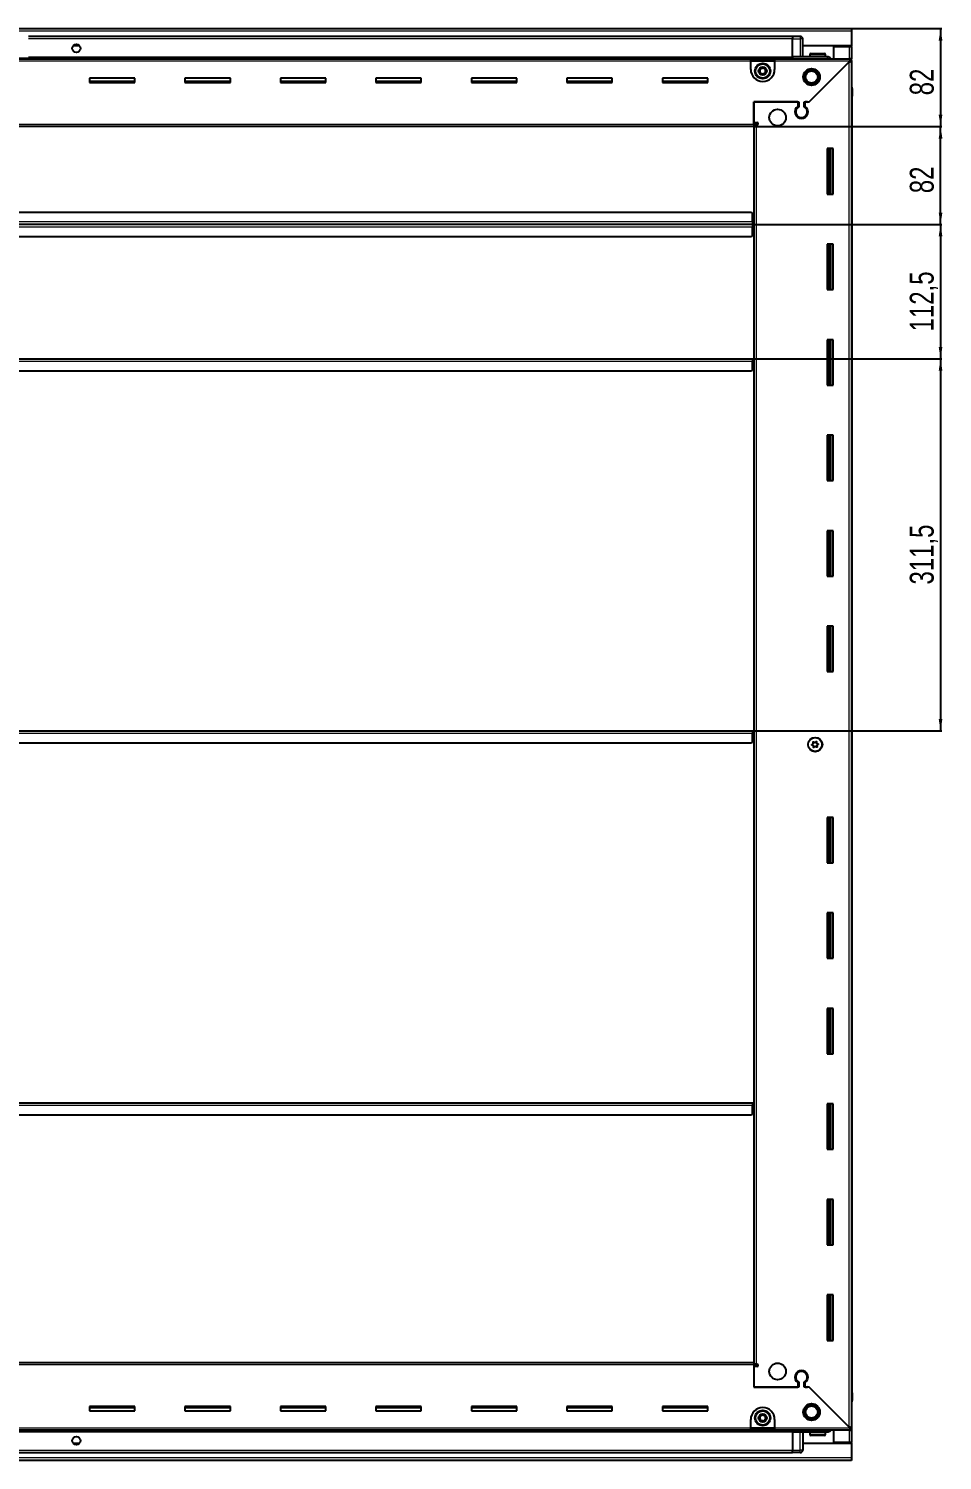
# Model space of a CAD drawing. Header units: millimetres. Extents: x 1219 to 5861, y -882 to 1978.
# Drawn here: x 5096 to 5861, y 577 to 1776 of the extents above; entities that cross this region are included whole.
import ezdxf

# ---------------------------------------------------------------- set-up
doc = ezdxf.new("R2010")
doc.units = ezdxf.units.MM
doc.layers.add('FORMAT', color=7, linetype='Continuous')
doc.styles.add('SLDTEXTSTYLE0', font='TXT', dxfattribs={"width": 0.75})
doc.dimstyles.new('SLDDIMSTYLE0', dxfattribs={"dimtxt": 20, "dimasz": 10, "dimexe": 0, "dimexo": 0.0625, "dimgap": 5, "dimtad": 2, "dimdec": 1, "dimrnd": 1e-09, "dimzin": 12, "dimdsep": 46, "dimtxsty": 'SLDTEXTSTYLE0', "dimsah": 1, "dimcen": 0.09, "dimadec": 0, "dimazin": 3, "dimtfac": 1, "dimtofl": 0, "dimtmove": 0, "dimatfit": 3, "dimfxl": 0, "dimfrac": 2, "dimtolj": 1, "dimtzin": 12, "dimarcsym": 0})

# ---------------------------------------------------------------- blocks, each defined once
blk = doc.blocks.new('_D_7')
at = {"layer": 'FORMAT'}
for p, q in [((5785.4, 1775.8), (5860.9, 1775.8)), ((5859.9, 1775.8), (5859.9, 1693.8)), ((5703.4, 1693.8), (5860.9, 1693.8))]:
    blk.add_line(p, q, dxfattribs=at)
for points in [[(5859.9, 1775.8), (5858.3, 1765.8), (5861.4, 1765.8)], [(5859.9, 1693.8), (5861.4, 1703.8), (5858.3, 1703.8)]]:
    blk.add_solid(points, dxfattribs=at)
at = {"layer": 'FORMAT', "insert": (5834.1, 1720), "char_height": 20, "attachment_point": 1, "rotation": 90, "style": 'SLDTEXTSTYLE0'}
blk.add_mtext('82', dxfattribs=at)
blk = doc.blocks.new('_D_8')
at = {"layer": 'FORMAT'}
for p, q in [((5703.4, 1693.8), (5860.9, 1693.8)), ((5859.9, 1611.8), (5859.9, 1693.8)), ((5702.4, 1611.8), (5860.9, 1611.8))]:
    blk.add_line(p, q, dxfattribs=at)
for points in [[(5859.9, 1693.8), (5858.3, 1683.8), (5861.4, 1683.8)], [(5859.9, 1611.8), (5861.4, 1621.8), (5858.3, 1621.8)]]:
    blk.add_solid(points, dxfattribs=at)
at = {"layer": 'FORMAT', "insert": (5834.1, 1638), "char_height": 20, "attachment_point": 1, "rotation": 90, "style": 'SLDTEXTSTYLE0'}
blk.add_mtext('82', dxfattribs=at)
blk = doc.blocks.new('_D_9')
at = {"layer": 'FORMAT'}
for p, q in [((5702.4, 1611.8), (5860.9, 1611.8)), ((5859.9, 1611.8), (5859.9, 1499.3)), ((5702.4, 1499.3), (5860.9, 1499.3))]:
    blk.add_line(p, q, dxfattribs=at)
for points in [[(5859.9, 1611.8), (5858.3, 1601.8), (5861.4, 1601.8)], [(5859.9, 1499.3), (5861.4, 1509.3), (5858.3, 1509.3)]]:
    blk.add_solid(points, dxfattribs=at)
at = {"layer": 'FORMAT', "insert": (5834.1, 1522.3), "char_height": 20, "attachment_point": 1, "rotation": 90, "style": 'SLDTEXTSTYLE0'}
blk.add_mtext('112,5', dxfattribs=at)
blk = doc.blocks.new('_D_10')
at = {"layer": 'FORMAT'}
for p, q in [((5702.4, 1499.3), (5860.9, 1499.3)), ((5859.9, 1499.3), (5859.9, 1187.8)), ((5702.4, 1187.8), (5860.9, 1187.8))]:
    blk.add_line(p, q, dxfattribs=at)
for points in [[(5859.9, 1499.3), (5858.3, 1489.3), (5861.4, 1489.3)], [(5859.9, 1187.8), (5861.4, 1197.8), (5858.3, 1197.8)]]:
    blk.add_solid(points, dxfattribs=at)
at = {"layer": 'FORMAT', "insert": (5834.1, 1310.3), "char_height": 20, "attachment_point": 1, "rotation": 90, "style": 'SLDTEXTSTYLE0'}
blk.add_mtext('311,5', dxfattribs=at)

msp = doc.modelspace()

# ---------------------------------------------------------------- linework, layer by layer
at = {"color": 7, "linetype": 'Continuous', "lineweight": 25}
for p, q in [((4386.35, 1775.82), (5785.35, 1775.82)), ((5785.35, 1775.82), (5785.35, 1773.72)), ((5735.85, 1769.17), (5095.85, 1769.17)), ((5735.85, 1769.32), (5735.85, 1769.32)), ((5742.35, 1769.32), (5735.85, 1769.32)), ((5742.35, 1769.32), (5735.85, 1769.32)), ((5735.85, 1769.32), (5735.85, 1767.32)), ((5735.85, 1752.32), (5735.85, 1767.32)), ((5744.35, 1767.32), (5744.35, 1767.32)), ((5744.35, 1752.32), (5744.35, 1767.32)), ((5785.35, 1773.72), (5785.35, 1761.32)), ((4435.85, 1751.17), (5735.85, 1751.17)), ((4470.85, 1750.57), (5700.85, 1750.57)), ((5138.73, 1761.32), (5132.98, 1761.32)), ((5700.85, 1748.47), (5700.85, 1750.57)), ((5700.85, 1750.57), (5720.85, 1750.57)), ((5720.85, 1750.57), (5784.35, 1750.57)), ((5720.85, 1750.57), (5720.85, 1748.47)), ((5735.85, 1752.32), (5735.85, 1751.82)), ((5764.85, 1752.32), (5735.85, 1752.32)), ((5735.85, 1752.29), (5735.93, 1750.57)), ((5785.35, 1761.32), (5744.35, 1761.32)), ((5750.35, 1754.22), (5750.35, 1752.32)), ((5751.15, 1755.02), (5762.55, 1755.02)), ((5763.35, 1752.32), (5763.35, 1754.22)), ((5770.35, 1750.57), (5770.35, 1760.82)), ((5770.35, 1760.82), (5783.25, 1760.82)), ((5783.25, 1760.82), (5785.35, 1760.82)), ((5783.85, 1760.82), (5783.85, 1761.32)), ((5784.35, 1749.07), (5784.35, 1750.57)), ((5784.35, 1750.57), (5785.35, 1750.57)), ((5785.35, 1760.82), (5785.35, 1761.32)), ((5785.35, 1760.82), (5785.35, 1750.57)), ((5785.35, 1749.07), (5785.35, 1750.57)), ((5700.85, 1749.07), (5720.85, 1749.07)), ((5700.85, 1741.57), (5700.85, 1748.47)), ((5720.85, 1748.47), (5720.85, 1741.57)), ((5783.25, 1747.97), (5749.15, 1713.87)), ((5749.85, 1714.57), (5783.75, 1748.47)), ((5783.85, 1748.57), (5785.35, 1748.57)), ((5784.35, 1749.07), (5785.35, 1749.07)), ((5785.35, 1749.07), (5785.35, 1748.57)), ((5785.35, 1748.57), (5785.35, 604.07)), ((5184.85, 1734.32), (5146.85, 1734.32)), ((5146.85, 1734.32), (5146.85, 1730.82)), ((5184.85, 1731.57), (5146.85, 1731.57)), ((5146.85, 1730.82), (5184.85, 1730.82)), ((5184.85, 1730.82), (5184.85, 1734.32)), ((5264.85, 1734.32), (5226.85, 1734.32)), ((5226.85, 1734.32), (5226.85, 1730.82)), ((5264.85, 1731.57), (5226.85, 1731.57)), ((5226.85, 1730.82), (5264.85, 1730.82)), ((5264.85, 1730.82), (5264.85, 1734.32)), ((5344.85, 1734.32), (5306.85, 1734.32)), ((5306.85, 1734.32), (5306.85, 1730.82)), ((5344.85, 1731.57), (5306.85, 1731.57)), ((5306.85, 1730.82), (5344.85, 1730.82)), ((5344.85, 1730.82), (5344.85, 1734.32)), ((5424.85, 1734.32), (5386.85, 1734.32)), ((5386.85, 1734.32), (5386.85, 1730.82)), ((5424.85, 1731.57), (5386.85, 1731.57)), ((5386.85, 1730.82), (5424.85, 1730.82)), ((5424.85, 1730.82), (5424.85, 1734.32)), ((5504.85, 1734.32), (5466.85, 1734.32)), ((5466.85, 1734.32), (5466.85, 1730.82)), ((5504.85, 1731.57), (5466.85, 1731.57)), ((5466.85, 1730.82), (5504.85, 1730.82)), ((5504.85, 1730.82), (5504.85, 1734.32)), ((5584.85, 1734.32), (5546.85, 1734.32)), ((5546.85, 1734.32), (5546.85, 1730.82)), ((5584.85, 1731.57), (5546.85, 1731.57)), ((5546.85, 1730.82), (5584.85, 1730.82)), ((5584.85, 1730.82), (5584.85, 1734.32)), ((5664.85, 1734.32), (5626.85, 1734.32)), ((5626.85, 1734.32), (5626.85, 1730.82)), ((5664.85, 1731.57), (5626.85, 1731.57)), ((5626.85, 1730.82), (5664.85, 1730.82)), ((5664.85, 1730.82), (5664.85, 1734.32)), ((5785.35, 1727.15), (5785.35, 1727.15)), ((5703.35, 1714.57), (5741.05, 1714.57)), ((5703.35, 1695.92), (5703.35, 1714.57)), ((5703.35, 1714.57), (5703.35, 1697.32)), ((5740.35, 1714.57), (5703.35, 1714.57)), ((5740.35, 1714.57), (5740.35, 1710.68)), ((5741.05, 1714.57), (5741.05, 1710.29)), ((5745.65, 1714.57), (5749.85, 1714.57)), ((5745.65, 1710.29), (5745.65, 1714.57)), ((5748.45, 1714.57), (5746.35, 1714.57)), ((5746.35, 1710.68), (5746.35, 1714.57)), ((5749.15, 1713.87), (5748.45, 1714.57)), ((5785.35, 1719.32), (5785.85, 1719.32)), ((5785.7, 633.32), (5785.7, 1719.32)), ((5785.85, 1725.82), (5785.85, 1719.32)), ((5785.85, 1719.32), (5785.85, 1725.82)), ((5785.85, 1719.32), (5785.85, 1719.32)), ((5785.85, 1719.32), (5785.85, 1719.32)), ((5703.35, 1693.82), (4468.35, 1693.82)), ((5703.35, 1697.32), (5706.2, 1697.32)), ((5705.35, 1696.32), (5703.35, 1696.32)), ((5703.35, 1695.92), (5703.35, 1693.82)), ((5703.35, 1695.32), (5705.45, 1695.32)), ((5703.35, 1693.82), (5703.35, 658.82)), ((5705.35, 1695.32), (5705.35, 1696.32)), ((5706.2, 1695.32), (5705.45, 1695.32)), ((5745.35, 1701.71), (5745.35, 1700.95)), ((5764.85, 1675.32), (5764.85, 1637.32)), ((5769.85, 1675.32), (5764.85, 1675.32)), ((5765.88, 1675.32), (5765.88, 1637.32)), ((5765.91, 1675.32), (5765.91, 1637.32)), ((5767.7, 1675.32), (5767.7, 1637.32)), ((5769.85, 1637.32), (5769.85, 1675.32)), ((5764.85, 1637.32), (5769.85, 1637.32)), ((5701.35, 1621.82), (4470.35, 1621.82)), ((5702.35, 1620.82), (5701.35, 1621.82)), ((5702.35, 1613.92), (5702.35, 1620.82)), ((5702.35, 1611.82), (4469.35, 1611.82)), ((5702.6, 1614.67), (5702.35, 1614.67)), ((5702.35, 1613.92), (5702.35, 1611.82)), ((5702.35, 1611.82), (5702.35, 1609.72)), ((5702.35, 1602.82), (5702.35, 1609.72)), ((5702.35, 1608.97), (5702.6, 1608.97)), ((5702.6, 1611.82), (5702.6, 1614.67)), ((5702.6, 1608.97), (5702.6, 1611.82)), ((5703.35, 1611.82), (5702.6, 1611.82)), ((4470.35, 1601.82), (5701.35, 1601.82)), ((5701.35, 1601.82), (5702.35, 1602.82)), ((5764.85, 1595.32), (5764.85, 1557.32)), ((5769.85, 1595.32), (5764.85, 1595.32)), ((5765.88, 1595.32), (5765.88, 1557.32)), ((5765.91, 1595.32), (5765.91, 1557.32)), ((5767.7, 1595.32), (5767.7, 1557.32)), ((5769.85, 1557.32), (5769.85, 1595.32)), ((5764.85, 1557.32), (5769.85, 1557.32)), ((5764.85, 1515.32), (5764.85, 1477.32)), ((5769.85, 1515.32), (5764.85, 1515.32)), ((5765.88, 1515.32), (5765.88, 1477.32)), ((5765.91, 1515.32), (5765.91, 1477.32)), ((5767.7, 1515.32), (5767.7, 1477.32)), ((5769.85, 1477.32), (5769.85, 1515.32)), ((4469.35, 1499.32), (5702.35, 1499.32)), ((5702.35, 1499.32), (5702.35, 1497.22)), ((5702.6, 1496.47), (5702.6, 1499.32)), ((5702.6, 1499.32), (5703.35, 1499.32)), ((4470.35, 1489.32), (5701.35, 1489.32)), ((5701.35, 1489.32), (5702.35, 1490.32)), ((5702.35, 1490.32), (5702.35, 1497.22)), ((5702.35, 1496.47), (5702.6, 1496.47)), ((5764.85, 1477.32), (5769.85, 1477.32)), ((5764.85, 1435.32), (5764.85, 1397.32)), ((5769.85, 1435.32), (5764.85, 1435.32)), ((5765.88, 1435.32), (5765.88, 1397.32)), ((5765.91, 1435.32), (5765.91, 1397.32)), ((5767.7, 1435.32), (5767.7, 1397.32)), ((5769.85, 1397.32), (5769.85, 1435.32)), ((5764.85, 1397.32), (5769.85, 1397.32)), ((5764.85, 1355.32), (5764.85, 1317.32)), ((5769.85, 1355.32), (5764.85, 1355.32)), ((5765.88, 1355.32), (5765.88, 1317.32)), ((5765.91, 1355.32), (5765.91, 1317.32)), ((5767.7, 1355.32), (5767.7, 1317.32)), ((5769.85, 1317.32), (5769.85, 1355.32)), ((5764.85, 1317.32), (5769.85, 1317.32)), ((5764.85, 1275.32), (5764.85, 1237.32)), ((5769.85, 1275.32), (5764.85, 1275.32)), ((5765.88, 1275.32), (5765.88, 1237.32)), ((5765.91, 1275.32), (5765.91, 1237.32)), ((5767.7, 1275.32), (5767.7, 1237.32)), ((5769.85, 1237.32), (5769.85, 1275.32)), ((5764.85, 1237.32), (5769.85, 1237.32)), ((4469.35, 1187.82), (5702.35, 1187.82)), ((5702.35, 1187.82), (5702.35, 1185.72)), ((5702.6, 1184.97), (5702.6, 1187.82)), ((5702.6, 1187.82), (5703.35, 1187.82)), ((4470.35, 1177.82), (5701.35, 1177.82)), ((5701.35, 1177.82), (5702.35, 1178.82)), ((5702.35, 1178.82), (5702.35, 1185.72)), ((5702.35, 1184.97), (5702.6, 1184.97)), ((5764.85, 1115.32), (5764.85, 1077.32)), ((5769.85, 1115.32), (5764.85, 1115.32)), ((5765.88, 1115.32), (5765.88, 1077.32)), ((5765.91, 1115.32), (5765.91, 1077.32)), ((5767.7, 1115.32), (5767.7, 1077.32)), ((5769.85, 1077.32), (5769.85, 1115.32)), ((5764.85, 1077.32), (5769.85, 1077.32)), ((5764.85, 1035.32), (5764.85, 997.32)), ((5769.85, 1035.32), (5764.85, 1035.32)), ((5765.88, 1035.32), (5765.88, 997.32)), ((5765.91, 1035.32), (5765.91, 997.32)), ((5767.7, 1035.32), (5767.7, 997.32)), ((5769.85, 997.32), (5769.85, 1035.32)), ((5764.85, 997.32), (5769.85, 997.32)), ((5764.85, 955.32), (5764.85, 917.32)), ((5769.85, 955.32), (5764.85, 955.32)), ((5765.88, 955.32), (5765.88, 917.32)), ((5765.91, 955.32), (5765.91, 917.32)), ((5767.7, 955.32), (5767.7, 917.32)), ((5769.85, 917.32), (5769.85, 955.32)), ((5764.85, 917.32), (5769.85, 917.32)), ((4469.35, 876.32), (5702.35, 876.32)), ((5702.35, 876.32), (5702.35, 874.22)), ((5702.6, 873.47), (5702.6, 876.32)), ((5702.6, 876.32), (5703.35, 876.32)), ((5764.85, 875.32), (5764.85, 837.32)), ((5769.85, 875.32), (5764.85, 875.32)), ((5765.88, 875.32), (5765.88, 837.32)), ((5765.91, 875.32), (5765.91, 837.32)), ((5767.7, 875.32), (5767.7, 837.32)), ((5769.85, 837.32), (5769.85, 875.32)), ((4470.35, 866.32), (5701.35, 866.32)), ((5701.35, 866.32), (5702.35, 867.32)), ((5702.35, 867.32), (5702.35, 874.22)), ((5702.35, 873.47), (5702.6, 873.47)), ((5764.85, 837.32), (5769.85, 837.32)), ((5764.85, 795.32), (5764.85, 757.32)), ((5769.85, 795.32), (5764.85, 795.32)), ((5765.88, 795.32), (5765.88, 757.32)), ((5765.91, 795.32), (5765.91, 757.32)), ((5767.7, 795.32), (5767.7, 757.32)), ((5769.85, 757.32), (5769.85, 795.32)), ((5764.85, 757.32), (5769.85, 757.32)), ((5764.85, 715.32), (5764.85, 677.32)), ((5769.85, 715.32), (5764.85, 715.32)), ((5765.88, 715.32), (5765.88, 677.32)), ((5765.91, 715.32), (5765.91, 677.32)), ((5767.7, 715.32), (5767.7, 677.32)), ((5769.85, 677.32), (5769.85, 715.32)), ((5764.85, 677.32), (5769.85, 677.32)), ((4468.35, 658.82), (5703.35, 658.82)), ((5703.35, 658.82), (5703.35, 656.72)), ((5705.45, 657.32), (5703.35, 657.32)), ((5703.35, 656.72), (5703.35, 638.07)), ((5703.35, 656.32), (5705.35, 656.32)), ((5703.35, 655.32), (5703.35, 638.07)), ((5706.2, 655.32), (5703.35, 655.32)), ((5705.35, 656.32), (5705.35, 657.32)), ((5705.45, 657.32), (5706.2, 657.32)), ((5745.35, 651.7), (5745.35, 650.94)), ((5741.05, 638.07), (5703.35, 638.07)), ((5703.35, 638.07), (5740.35, 638.07)), ((5740.35, 641.96), (5740.35, 638.07)), ((5741.05, 642.36), (5741.05, 638.07)), ((5745.65, 638.07), (5745.65, 642.36)), ((5749.85, 638.07), (5745.65, 638.07)), ((5746.35, 638.07), (5746.35, 641.96)), ((5746.35, 638.07), (5748.45, 638.07)), ((5748.45, 638.07), (5749.15, 638.77)), ((5749.15, 638.77), (5783.25, 604.67)), ((5783.75, 604.17), (5749.85, 638.07)), ((5785.35, 633.32), (5785.85, 633.32)), ((5785.85, 633.32), (5785.85, 633.32)), ((5785.85, 626.82), (5785.85, 633.32)), ((5785.85, 633.32), (5785.85, 626.82)), ((5184.85, 621.82), (5146.85, 621.82)), ((5146.85, 621.82), (5146.85, 618.32)), ((5146.85, 621.07), (5184.85, 621.07)), ((5146.85, 618.32), (5184.85, 618.32)), ((5184.85, 618.32), (5184.85, 621.82)), ((5264.85, 621.82), (5226.85, 621.82)), ((5226.85, 621.82), (5226.85, 618.32)), ((5226.85, 621.07), (5264.85, 621.07)), ((5226.85, 618.32), (5264.85, 618.32)), ((5264.85, 618.32), (5264.85, 621.82)), ((5344.85, 621.82), (5306.85, 621.82)), ((5306.85, 621.82), (5306.85, 618.32)), ((5306.85, 621.07), (5344.85, 621.07)), ((5306.85, 618.32), (5344.85, 618.32)), ((5344.85, 618.32), (5344.85, 621.82)), ((5424.85, 621.82), (5386.85, 621.82)), ((5386.85, 621.82), (5386.85, 618.32)), ((5386.85, 621.07), (5424.85, 621.07)), ((5386.85, 618.32), (5424.85, 618.32)), ((5424.85, 618.32), (5424.85, 621.82)), ((5504.85, 621.82), (5466.85, 621.82)), ((5466.85, 621.82), (5466.85, 618.32)), ((5466.85, 621.07), (5504.85, 621.07)), ((5466.85, 618.32), (5504.85, 618.32)), ((5504.85, 618.32), (5504.85, 621.82)), ((5584.85, 621.82), (5546.85, 621.82)), ((5546.85, 621.82), (5546.85, 618.32)), ((5546.85, 621.07), (5584.85, 621.07)), ((5546.85, 618.32), (5584.85, 618.32)), ((5584.85, 618.32), (5584.85, 621.82)), ((5664.85, 621.82), (5626.85, 621.82)), ((5626.85, 621.82), (5626.85, 618.32)), ((5626.85, 621.07), (5664.85, 621.07)), ((5626.85, 618.32), (5664.85, 618.32)), ((5664.85, 618.32), (5664.85, 621.82)), ((5735.85, 601.47), (4435.85, 601.47)), ((5700.85, 602.07), (4470.85, 602.07)), ((5700.85, 604.17), (5700.85, 611.07)), ((5700.85, 602.07), (5700.85, 604.17)), ((5720.85, 603.57), (5700.85, 603.57)), ((5720.85, 602.07), (5700.85, 602.07)), ((5720.85, 611.07), (5720.85, 604.17)), ((5720.85, 604.17), (5720.85, 602.07)), ((5784.35, 602.07), (5720.85, 602.07)), ((5735.93, 602.07), (5735.85, 600.36)), ((5735.85, 600.32), (5735.85, 600.82)), ((5764.85, 600.32), (5735.85, 600.32)), ((5735.85, 600.32), (5735.85, 585.32)), ((5744.35, 600.32), (5744.35, 585.32)), ((5750.35, 600.32), (5750.35, 598.42)), ((5763.35, 598.42), (5763.35, 600.32)), ((5770.35, 591.82), (5770.35, 602.07)), ((5783.85, 604.07), (5785.35, 604.07)), ((5784.35, 603.57), (5784.35, 602.07)), ((5785.35, 603.57), (5784.35, 603.57)), ((5785.35, 602.07), (5784.35, 602.07)), ((5785.35, 604.07), (5785.35, 603.57)), ((5785.35, 603.57), (5785.35, 602.07)), ((5785.35, 602.07), (5785.35, 591.82)), ((5132.98, 591.32), (5138.73, 591.32)), ((5744.35, 591.32), (5785.35, 591.32)), ((5758.15, 597.62), (5751.15, 597.62)), ((5762.55, 597.62), (5758.15, 597.62)), ((5783.25, 591.82), (5770.35, 591.82)), ((5785.35, 591.82), (5783.25, 591.82)), ((5783.85, 591.32), (5783.85, 591.82)), ((5785.35, 591.32), (5785.35, 591.82)), ((5785.35, 591.32), (5785.35, 578.92)), ((5785.35, 576.82), (4386.35, 576.82)), ((4435.85, 583.47), (5735.85, 583.47)), ((5735.85, 583.32), (5735.85, 585.32)), ((5742.35, 583.32), (5735.85, 583.32)), ((5735.85, 583.32), (5735.85, 583.32)), ((5735.85, 583.32), (5735.85, 583.32)), ((5742.35, 583.32), (5735.85, 583.32)), ((5743.68, 583.82), (5743.68, 583.82)), ((5785.35, 578.92), (5785.35, 576.82))]:
    msp.add_line(p, q, dxfattribs=at)
at = {"color": 8, "linetype": 'Continuous', "lineweight": 18}
for p, q in [((5785.35, 1773.72), (4386.35, 1773.72)), ((5735.85, 1767.17), (5095.85, 1767.17)), ((5735.85, 1767.32), (5742.35, 1767.32)), ((5742.35, 1769.32), (5742.35, 1767.32)), ((5744.35, 1767.32), (5742.35, 1767.32)), ((5742.35, 1767.32), (5742.35, 1752.32)), ((5735.85, 1750.59), (4435.85, 1750.59)), ((5735.85, 1751.82), (5095.85, 1751.82)), ((5750.35, 1754.22), (5763.35, 1754.22)), ((5783.25, 1761.32), (5783.25, 1760.82)), ((5783.25, 1760.82), (5783.25, 1750.57)), ((5700.85, 1748.47), (4470.85, 1748.47)), ((5700.85, 1748.47), (5720.85, 1748.47)), ((5783.75, 1748.47), (5720.85, 1748.47)), ((5783.25, 604.67), (5783.25, 1747.97)), ((5785.35, 1725.82), (5785.85, 1725.82)), ((4468.35, 1695.92), (5703.35, 1695.92)), ((5705.45, 1695.32), (5705.45, 657.32)), ((5767.12, 1637.32), (5767.12, 1675.32)), ((5768.35, 1637.32), (5768.35, 1675.32)), ((5702.35, 1613.92), (4469.35, 1613.92)), ((4469.35, 1609.72), (5702.35, 1609.72)), ((5767.12, 1557.32), (5767.12, 1595.32)), ((5768.35, 1557.32), (5768.35, 1595.32)), ((5767.12, 1477.32), (5767.12, 1515.32)), ((5768.35, 1477.32), (5768.35, 1515.32)), ((4469.35, 1497.22), (5702.35, 1497.22)), ((5767.12, 1397.32), (5767.12, 1435.32)), ((5768.35, 1397.32), (5768.35, 1435.32)), ((5767.12, 1317.32), (5767.12, 1355.32)), ((5768.35, 1317.32), (5768.35, 1355.32)), ((5767.12, 1237.32), (5767.12, 1275.32)), ((5768.35, 1237.32), (5768.35, 1275.32)), ((4469.35, 1185.72), (5702.35, 1185.72)), ((5767.12, 1077.32), (5767.12, 1115.32)), ((5768.35, 1077.32), (5768.35, 1115.32)), ((5767.12, 997.32), (5767.12, 1035.32)), ((5768.35, 997.32), (5768.35, 1035.32)), ((5767.12, 917.32), (5767.12, 955.32)), ((5768.35, 917.32), (5768.35, 955.32)), ((5767.12, 837.32), (5767.12, 875.32)), ((5768.35, 837.32), (5768.35, 875.32)), ((4469.35, 874.22), (5702.35, 874.22)), ((5767.12, 757.32), (5767.12, 795.32)), ((5768.35, 757.32), (5768.35, 795.32)), ((5767.12, 677.32), (5767.12, 715.32)), ((5768.35, 677.32), (5768.35, 715.32)), ((5703.35, 656.72), (4468.35, 656.72)), ((5785.35, 626.82), (5785.85, 626.82)), ((4435.85, 602.06), (5735.85, 602.06)), ((4435.85, 600.82), (5735.85, 600.82)), ((4470.85, 604.17), (5700.85, 604.17)), ((5720.85, 604.17), (5700.85, 604.17)), ((5720.85, 604.17), (5783.75, 604.17)), ((5742.35, 585.32), (5742.35, 600.32)), ((5783.25, 602.07), (5783.25, 591.82)), ((5758.33, 598.42), (5750.35, 598.42)), ((5763.35, 598.42), (5758.33, 598.42)), ((5783.25, 591.82), (5783.25, 591.32)), ((5785.35, 578.92), (4386.35, 578.92)), ((4435.85, 585.47), (5735.85, 585.47)), ((5735.85, 585.32), (5742.35, 585.32)), ((5744.35, 585.32), (5742.35, 585.32)), ((5742.35, 583.32), (5742.35, 585.32))]:
    msp.add_line(p, q, dxfattribs=at)
at = {"color": 7, "linetype": 'Continuous', "lineweight": 25}
for centre, radius in [((5135.85, 1759.32), 3.5), ((5710.85, 1740.32), 6.5), ((5710.85, 1740.32), 3.46), ((5751.85, 1735.32), 7), ((5751.85, 1735.32), 6.02), ((5751.85, 1735.32), 5.1), ((5723.35, 1701.32), 7), ((5754.85, 1176.32), 6), ((5754.7, 1176.32), 5.79), ((5754.7, 1176.32), 1.85), ((5723.35, 651.32), 7), ((5751.85, 617.32), 7), ((5710.85, 612.32), 6.5), ((5710.85, 612.32), 3.46), ((5751.85, 617.32), 6.03), ((5751.85, 617.32), 5.1), ((5135.85, 593.32), 3.5)]:
    msp.add_circle(centre, radius, dxfattribs=at)
at = {"color": 8, "linetype": 'Continuous', "lineweight": 18}
for centre in [(5710.85, 1740.32), (5710.85, 612.32)]:
    msp.add_circle(centre, 5.7, dxfattribs=at)
at = {"color": 7, "linetype": 'Continuous', "lineweight": 25}
for centre, radius, start, end in [((5742.35, 1767.32), 2, 0, 90), ((5742.35, 1767.32), 2, 0, 90), ((5744.55, 1752.52), 0.2, 180, 270), ((5751.15, 1754.22), 0.8, 90, 180), ((5762.55, 1754.22), 0.8, 0, 90), ((5710.85, 1741.57), 10, 180, 270), ((5710.85, 1740.32), 2.5, 160.11158, 220.11158), ((5710.85, 1740.32), 2.5, 100.11158, 160.11158), ((5710.85, 1740.32), 2.5, 220.11158, 280.11158), ((5710.85, 1740.32), 2.5, 40.11158, 100.11158), ((5710.85, 1741.57), 10, 270, 0), ((5710.85, 1740.32), 2.5, 280.11158, 340.11158), ((5710.85, 1740.32), 2.5, 340.11158, 40.11158), ((5783.85, 1725.82), 2, 33.94202, 41.40962), ((5783.85, 1725.82), 2, 0, 41.39416), ((5783.85, 1725.82), 2, 360, 18.58003), ((5743.35, 1706.07), 5.5, 123.05573, 56.94427), ((5743.35, 1706.07), 4.8, 118.63099, 61.36901), ((5706.2, 1696.32), 1, 270, 90), ((5706.2, 656.32), 1, 270, 90), ((5743.35, 646.57), 5.5, 303.05573, 236.94427), ((5743.35, 646.57), 4.8, 298.63099, 241.36901), ((5783.85, 626.82), 2, 318.59038, 0), ((5710.85, 611.07), 10, 90, 180), ((5710.85, 612.32), 2.5, 147.04236, 207.04236), ((5710.85, 612.32), 2.5, 87.04236, 147.04236), ((5710.85, 611.07), 10, 0, 90), ((5710.85, 612.32), 2.5, 27.04236, 87.04236), ((5710.85, 612.32), 2.5, 327.04236, 27.04236), ((5710.85, 612.32), 2.5, 207.04236, 267.04236), ((5710.85, 612.32), 2.5, 267.04236, 327.04236), ((5744.55, 600.12), 0.2, 90, 180), ((5751.15, 598.42), 0.8, 180, 270), ((5762.55, 598.42), 0.8, 270, 0), ((5742.35, 585.32), 2, 270, 0), ((5742.35, 585.32), 2, 270, 288.58003), ((5742.35, 585.32), 2, 303.94202, 311.40962)]:
    msp.add_arc(centre, radius, start, end, dxfattribs=at)
for points, knots in [([(5735.85, 1752.32), (5735.85, 1752.29), (5735.85, 1752.21), (5735.85, 1751.59), (5735.85, 1751.01), (5735.85, 1750.62), (5735.85, 1750.59)], [0, 0, 0, 0, 0.3242788, 0.6485576, 0.9728365, 1, 1, 1, 1]), ([(5768.07, 1750.57), (5767.95, 1750.77), (5767.56, 1751.42), (5766.41, 1752.13), (5765.37, 1752.26), (5764.85, 1752.32)], [0, 0, 0, 0, 0.1822499, 0.5911249, 1, 1, 1, 1]), ([(5784.35, 1750.57), (5784.31, 1750.55), (5784.22, 1750.49), (5784.08, 1750.1), (5783.95, 1749.54), (5783.84, 1748.96), (5783.78, 1748.6), (5783.75, 1748.47)], [0, 0, 0, 0, 0.23025534, 0.4485219, 0.6667858, 0.88504963, 1, 1, 1, 1]), ([(5708.01, 1739.82), (5708.05, 1739.93), (5708.26, 1740.5), (5708.6, 1741.43), (5708.88, 1742.21), (5708.99, 1742.53)], [0, 0, 0, 0, 0.1331247, 0.6370994, 1, 1, 1, 1]), ([(5709.87, 1737.61), (5709.54, 1738), (5708.92, 1738.74), (5708.3, 1739.48), (5708.01, 1739.82)], [0, 0, 0, 0, 0.5346859, 1, 1, 1, 1]), ([(5708.99, 1742.53), (5709.5, 1742.62), (5710.45, 1742.79), (5711.4, 1742.96), (5711.83, 1743.04)], [0, 0, 0, 0, 0.5346859, 1, 1, 1, 1]), ([(5711.83, 1743.04), (5712.17, 1742.64), (5712.79, 1741.91), (5713.41, 1741.17), (5713.69, 1740.83)], [0, 0, 0, 0, 0.53468586, 1, 1, 1, 1]), ([(5713.69, 1740.83), (5713.58, 1740.51), (5713.3, 1739.73), (5712.96, 1738.8), (5712.76, 1738.23), (5712.71, 1738.12)], [0, 0, 0, 0, 0.3629006, 0.8668753, 1, 1, 1, 1]), ([(5783.25, 1747.97), (5783.51, 1748.02), (5784, 1748.11), (5784.64, 1748.24), (5785.11, 1748.37), (5785.33, 1748.48), (5785.35, 1748.55), (5785.35, 1748.57)], [0, 0, 0, 0, 0.2302553, 0.4485219, 0.6667858, 0.8850496, 1, 1, 1, 1]), ([(5712.71, 1738.12), (5712.2, 1738.03), (5711.26, 1737.86), (5710.31, 1737.69), (5709.87, 1737.61)], [0, 0, 0, 0, 0.5346859, 1, 1, 1, 1]), ([(5753.07, 1178.6), (5753.06, 1178.59), (5753.04, 1178.57), (5753.02, 1178.51), (5753.02, 1178.37), (5753.07, 1177.98), (5753.15, 1177.45), (5752.91, 1176.86), (5752.51, 1176.53), (5752.19, 1176.32), (5751.99, 1176.18), (5751.93, 1176.11), (5751.92, 1176.07), (5751.92, 1176.03), (5751.93, 1176), (5751.98, 1175.95), (5752.21, 1175.82), (5752.66, 1175.67), (5753.26, 1175.29), (5753.44, 1174.6), (5753.44, 1174.12), (5753.49, 1173.86), (5753.52, 1173.8), (5753.54, 1173.77), (5753.57, 1173.76), (5753.61, 1173.76), (5753.65, 1173.78), (5753.72, 1173.81), (5753.91, 1173.94), (5754.21, 1174.18), (5754.65, 1174.46), (5755.28, 1174.49), (5755.76, 1174.25), (5756.11, 1174.08), (5756.25, 1174.03), (5756.31, 1174.04), (5756.34, 1174.05), (5756.37, 1174.08), (5756.38, 1174.14), (5756.39, 1174.28), (5756.33, 1174.66), (5756.26, 1175.2), (5756.49, 1175.79), (5756.89, 1176.11), (5757.22, 1176.33), (5757.41, 1176.47), (5757.47, 1176.54), (5757.49, 1176.58), (5757.49, 1176.61), (5757.48, 1176.64), (5757.43, 1176.7), (5757.19, 1176.82), (5756.74, 1176.98), (5756.14, 1177.36), (5755.97, 1178.05), (5755.96, 1178.53), (5755.92, 1178.79), (5755.89, 1178.85), (5755.86, 1178.87), (5755.83, 1178.88), (5755.8, 1178.88), (5755.75, 1178.87), (5755.68, 1178.83), (5755.5, 1178.7), (5755.2, 1178.46), (5754.76, 1178.19), (5754.13, 1178.15), (5753.64, 1178.4), (5753.29, 1178.57), (5753.15, 1178.61), (5753.09, 1178.61), (5753.07, 1178.6), (5753.07, 1178.6)], [0, 0, 0, 0, 0.0020087, 0.00442, 0.0093647, 0.0255282, 0.0677053, 0.0957862, 0.1246456, 0.1503415, 0.1605194, 0.1633943, 0.1656965, 0.1672448, 0.1688741, 0.1707699, 0.1786058, 0.2119941, 0.2499945, 0.2879948, 0.3213831, 0.329219, 0.3311148, 0.3327441, 0.3342924, 0.3362166, 0.3385353, 0.3413178, 0.349662, 0.3753578, 0.4042173, 0.4322982, 0.4744753, 0.4906388, 0.4966691, 0.49844, 0.5, 0.5020087, 0.50442, 0.5093647, 0.5255282, 0.5677053, 0.5957862, 0.6246456, 0.6503415, 0.6605194, 0.6633943, 0.6656965, 0.6672448, 0.6688741, 0.6707699, 0.6786058, 0.7119941, 0.7499945, 0.7879948, 0.8213831, 0.829219, 0.8311148, 0.8327441, 0.8342924, 0.8362166, 0.8385353, 0.8413178, 0.849662, 0.8753578, 0.9042173, 0.9322982, 0.9744753, 0.9906388, 0.9966691, 0.99844, 1, 1, 1, 1]), ([(5707.97, 612.47), (5708.25, 612.91), (5708.78, 613.71), (5709.3, 614.52), (5709.54, 614.89)], [0, 0, 0, 0, 0.5346859, 1, 1, 1, 1]), ([(5709.28, 609.9), (5709.05, 610.36), (5708.61, 611.22), (5708.17, 612.07), (5707.97, 612.47)], [0, 0, 0, 0, 0.5346859, 1, 1, 1, 1]), ([(5709.54, 614.89), (5709.67, 614.89), (5710.26, 614.86), (5711.26, 614.81), (5712.08, 614.76), (5712.42, 614.75)], [0, 0, 0, 0, 0.1331247, 0.6370994, 1, 1, 1, 1]), ([(5713.74, 612.17), (5713.46, 611.74), (5712.93, 610.93), (5712.41, 610.13), (5712.17, 609.75)], [0, 0, 0, 0, 0.5346859, 1, 1, 1, 1]), ([(5712.42, 614.75), (5712.66, 614.29), (5713.1, 613.43), (5713.53, 612.57), (5713.74, 612.17)], [0, 0, 0, 0, 0.5346859, 1, 1, 1, 1]), ([(5712.17, 609.75), (5711.82, 609.77), (5711, 609.81), (5710, 609.86), (5709.41, 609.89), (5709.28, 609.9)], [0, 0, 0, 0, 0.3629006, 0.8668753, 1, 1, 1, 1]), ([(5735.85, 600.32), (5735.85, 600.36), (5735.85, 600.44), (5735.85, 601.05), (5735.85, 601.63), (5735.85, 602.03), (5735.85, 602.06)], [0, 0, 0, 0, 0.3242788, 0.6485576, 0.9728365, 1, 1, 1, 1]), ([(5768.07, 602.07), (5767.95, 601.87), (5767.56, 601.22), (5766.41, 600.51), (5765.37, 600.39), (5764.85, 600.32)], [0, 0, 0, 0, 0.18224985, 0.59112493, 1, 1, 1, 1]), ([(5785.35, 604.07), (5785.33, 604.12), (5785.27, 604.21), (5784.88, 604.34), (5784.32, 604.47), (5783.74, 604.58), (5783.38, 604.65), (5783.25, 604.67)], [0, 0, 0, 0, 0.2302553, 0.4485219, 0.6667858, 0.8850496, 1, 1, 1, 1]), ([(5783.75, 604.17), (5783.8, 603.92), (5783.89, 603.43), (5784.02, 602.79), (5784.15, 602.32), (5784.26, 602.1), (5784.33, 602.08), (5784.35, 602.07)], [0, 0, 0, 0, 0.23025534, 0.4485219, 0.6667858, 0.88504963, 1, 1, 1, 1])]:
    msp.add_open_spline(points, degree=3, knots=knots, dxfattribs=at)
at = {"color": 8, "linetype": 'Continuous', "lineweight": 18}
for points in [[(5764.85, 1752.32), (5764.85, 1752.28), (5764.85, 1752.2), (5764.85, 1751.77), (5764.85, 1751.31), (5764.85, 1750.9), (5764.85, 1750.63), (5764.85, 1750.57)], [(5764.85, 600.32), (5764.85, 600.37), (5764.85, 600.44), (5764.85, 600.88), (5764.85, 601.33), (5764.85, 601.75), (5764.85, 602.02), (5764.85, 602.07)]]:
    msp.add_open_spline(points, degree=3, knots=[0, 0, 0, 0, 0.3597529, 0.5534142, 0.7511852, 0.9489563, 1, 1, 1, 1], dxfattribs=at)
at = {"color": 7, "linetype": 'Continuous', "lineweight": 25}
for points in [[(5783.25, 1747.97), (5783.33, 1748.02), (5783.49, 1748.12), (5783.69, 1748.27), (5783.83, 1748.42), (5783.84, 1748.52), (5783.85, 1748.57)], [(5784.35, 1749.07), (5784.3, 1749.06), (5784.2, 1749.05), (5784.05, 1748.91), (5783.9, 1748.71), (5783.8, 1748.55), (5783.75, 1748.47)], [(5783.85, 604.07), (5783.84, 604.12), (5783.83, 604.22), (5783.69, 604.37), (5783.49, 604.52), (5783.33, 604.62), (5783.25, 604.67)], [(5783.75, 604.17), (5783.8, 604.09), (5783.9, 603.94), (5784.05, 603.74), (5784.2, 603.6), (5784.3, 603.58), (5784.35, 603.57)]]:
    msp.add_open_spline(points, degree=3, dxfattribs=at)

# ---------------------------------------------------------------- dimensions: what is measured, and where the dimension line sits
at = {"layer": 'FORMAT'}
for base, p1, p2, picture, middle in [((5859.85, 1693.82), (5785.35, 1775.82), (5703.35, 1693.82), '_D_7', (5859.85, 1734.82)), ((5859.85, 1693.82), (5702.35, 1611.82), (5703.35, 1693.82), '_D_8', (5859.85, 1652.82)), ((5859.85, 1499.32), (5702.35, 1611.82), (5702.35, 1499.32), '_D_9', (5859.85, 1555.57)), ((5859.85, 1187.82), (5702.35, 1499.32), (5702.35, 1187.82), '_D_10', (5859.85, 1343.57))]:
    dim = msp.add_linear_dim(base=base, p1=p1, p2=p2, angle=90, dimstyle='SLDDIMSTYLE0', dxfattribs=at)
    dim.commit()
    dim.dimension.update_dxf_attribs({"geometry": picture, "text_midpoint": middle, "dimtype": 160})

doc.saveas('drawing.dxf')
